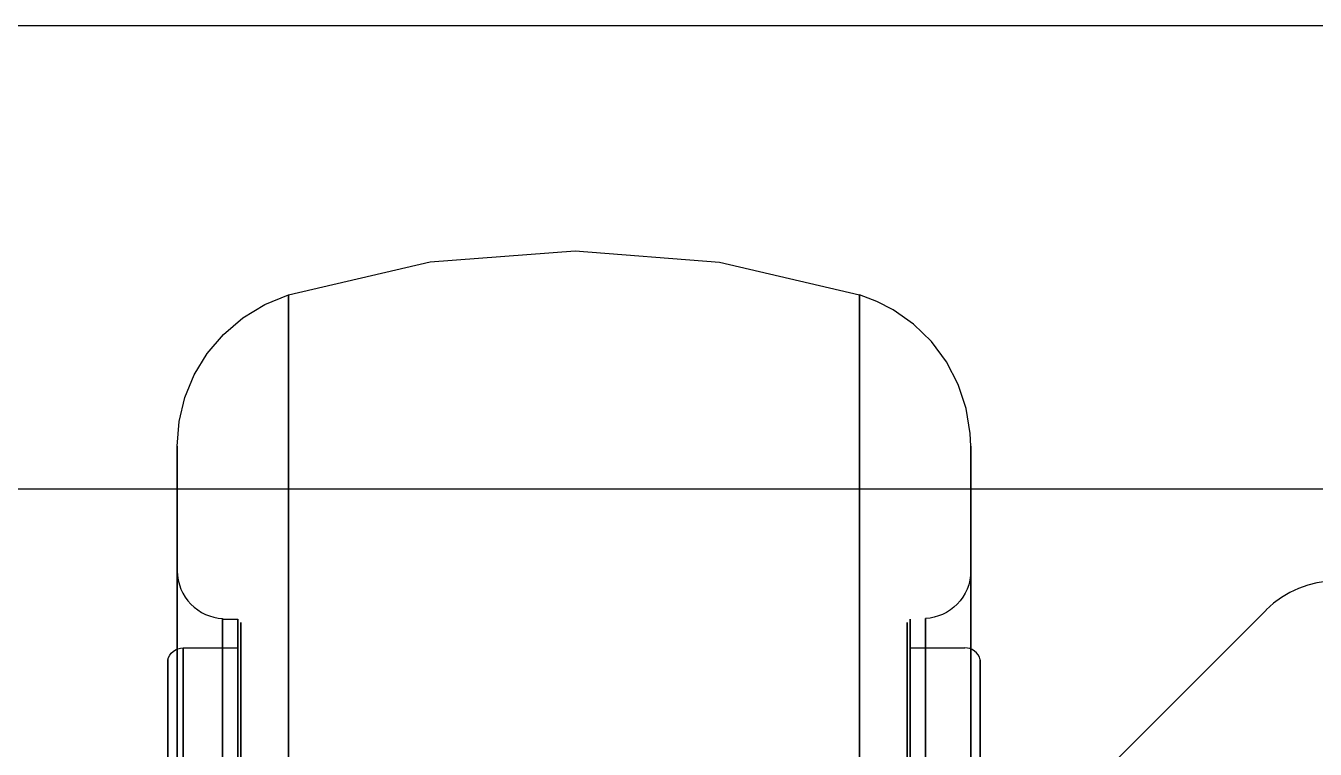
# Model space of a CAD drawing. Header units: millimetres. Extents: x 10366 to 13995, y 24552 to 29685.
# Drawn here: x 12633.1 to 12674.94, y 27349.71 to 27373.17 of the extents above; entities that cross this region are included whole.
import ezdxf

# ---------------------------------------------------------------- set-up
doc = ezdxf.new("R2010")
doc.units = ezdxf.units.MM
doc.header["$LTSCALE"] = 3
doc.layers.add('DomyÅ›lny', color=7, linetype='Continuous')

msp = doc.modelspace()

# ---------------------------------------------------------------- linework, layer by layer
at = {"layer": 'DomyÅ›lny'}
for p, q in [((12848.66, 27373.174), (12631.782, 27373.174)), ((12677.663, 27358.148), (12624.111, 27358.148)), ((12639.478, 27353.926), (12639.976, 27353.926)), ((12668.197, 27349.077), (12673.346, 27354.226)), ((12638.202, 27352.999), (12639.971, 27352.999)), ((12661.804, 27352.999), (12663.572, 27352.999))]:
    msp.add_line(p, q, dxfattribs=at)
for points in [[(12641.619, 27364.449, 0), (12646.223, 27365.517, 0), (12650.92, 27365.871, 0), (12655.603, 27365.51, 0), (12660.156, 27364.449, 0)], [(12638.014, 27359.536, 0), (12638.077, 27360.338, 0), (12638.261, 27361.116, 0), (12638.565, 27361.854, 0), (12638.983, 27362.543, 0), (12639.511, 27363.166, 0), (12640.135, 27363.701, 0), (12640.849, 27364.136, 0), (12641.619, 27364.448, 0)], [(12663.76, 27359.536, 0), (12663.744, 27359.947, 0), (12663.612, 27360.764, 0), (12663.353, 27361.544, 0), (12662.971, 27362.275, 0), (12662.483, 27362.931, 0), (12661.902, 27363.497, 0), (12661.247, 27363.96, 0), (12660.716, 27364.236, 0), (12660.156, 27364.449, 0)], [(12638.014, 27355.494, 0), (12638.021, 27355.343, 0), (12638.044, 27355.192, 0), (12638.081, 27355.047, 0), (12638.131, 27354.905, 0), (12638.194, 27354.771, 0), (12638.27, 27354.643, 0), (12638.357, 27354.524, 0), (12638.454, 27354.415, 0), (12638.561, 27354.315, 0), (12638.676, 27354.227, 0), (12638.799, 27354.15, 0), (12638.927, 27354.085, 0), (12639.06, 27354.032, 0), (12639.197, 27353.992, 0), (12639.335, 27353.966, 0), (12639.478, 27353.952, 0)], [(12663.76, 27355.494, 0), (12663.753, 27355.343, 0), (12663.731, 27355.192, 0), (12663.694, 27355.047, 0), (12663.643, 27354.905, 0), (12663.581, 27354.771, 0), (12663.505, 27354.643, 0), (12663.418, 27354.524, 0), (12663.321, 27354.415, 0), (12663.214, 27354.315, 0), (12663.099, 27354.227, 0), (12662.976, 27354.15, 0), (12662.848, 27354.085, 0), (12662.715, 27354.032, 0), (12662.578, 27353.992, 0), (12662.44, 27353.966, 0), (12662.297, 27353.952, 0)], [(12637.703, 27352.611, 0), (12637.73, 27352.689, 0), (12637.768, 27352.76, 0), (12637.819, 27352.827, 0), (12637.879, 27352.885, 0), (12637.95, 27352.932, 0), (12638.029, 27352.968, 0), (12638.114, 27352.99, 0), (12638.202, 27352.999, 0)], [(12664.071, 27352.611, 0), (12664.059, 27352.653, 0), (12664.042, 27352.694, 0), (12663.999, 27352.771, 0), (12663.946, 27352.838, 0), (12663.882, 27352.895, 0), (12663.811, 27352.94, 0), (12663.734, 27352.973, 0), (12663.654, 27352.992, 0), (12663.572, 27352.999, 0)]]:
    msp.add_polyline3d(points, dxfattribs=at)
for points in [[(12641.619, 27327.252, 0), (12641.619, 27364.449, 0)], [(12660.156, 27327.252, 0), (12660.156, 27364.449, 0)], [(12638.014, 27327.252, 0), (12638.014, 27294.968, 0), (12638.014, 27327.252, 0), (12638.014, 27359.536, 0)], [(12663.76, 27327.252, 0), (12663.76, 27359.536, 0), (12663.76, 27327.252, 0), (12663.76, 27294.968, 0)], [(12663.76, 27327.252, 0), (12663.76, 27355.494, 0), (12663.76, 27327.252, 0), (12663.76, 27299.01, 0)], [(12639.478, 27327.252, 0), (12639.478, 27300.553, 0), (12639.478, 27327.252, 0), (12639.478, 27353.952, 0)], [(12639.478, 27327.252, 0), (12639.478, 27353.952, 0)], [(12639.976, 27327.252, 0), (12639.976, 27353.926, 0)], [(12639.976, 27327.252, 0), (12639.976, 27353.926, 0), (12639.976, 27327.252, 0), (12639.976, 27300.579, 0)], [(12661.798, 27327.252, 0), (12661.798, 27300.579, 0), (12661.798, 27327.252, 0), (12661.798, 27353.926, 0)], [(12662.297, 27327.252, 0), (12662.297, 27300.553, 0), (12662.297, 27327.252, 0), (12662.297, 27353.952, 0)], [(12640.074, 27327.252, 0), (12640.074, 27300.682, 0), (12640.074, 27327.252, 0), (12640.074, 27353.823, 0)], [(12661.701, 27327.252, 0), (12661.701, 27353.823, 0), (12661.701, 27327.252, 0), (12661.701, 27300.682, 0)], [(12640.074, 27327.252, 0), (12640.074, 27353.101, 0), (12640.074, 27327.252, 0), (12640.074, 27301.403, 0)], [(12661.701, 27327.252, 0), (12661.701, 27301.403, 0), (12661.701, 27327.252, 0), (12661.701, 27353.101, 0)], [(12638.202, 27327.252, 0), (12638.202, 27352.999, 0), (12638.202, 27327.252, 0), (12638.202, 27301.506, 0)], [(12637.703, 27327.252, 0), (12637.703, 27301.894, 0), (12637.703, 27327.252, 0), (12637.703, 27352.611, 0)], [(12664.071, 27327.252, 0), (12664.071, 27352.611, 0), (12664.071, 27327.252, 0), (12664.071, 27301.894, 0)]]:
    msp.add_polyline3d(points, close=True, dxfattribs=at)
msp.add_arc((12675.604, 27351.969), 3.193, 315, 135, dxfattribs=at)

doc.saveas('drawing.dxf')
